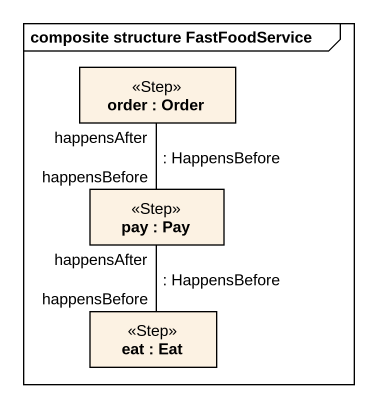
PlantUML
@startuml
mainframe composite structure FastFoodService
rectangle "order : Order" as order <<Step>>
rectangle "pay : Pay" as pay <<Step>>
rectangle "eat : Eat" as eat <<Step>>
order "happensAfter" -- "happensBefore" pay : : HappensBefore
pay "happensAfter" -- "happensBefore" eat : : HappensBefore
@enduml
